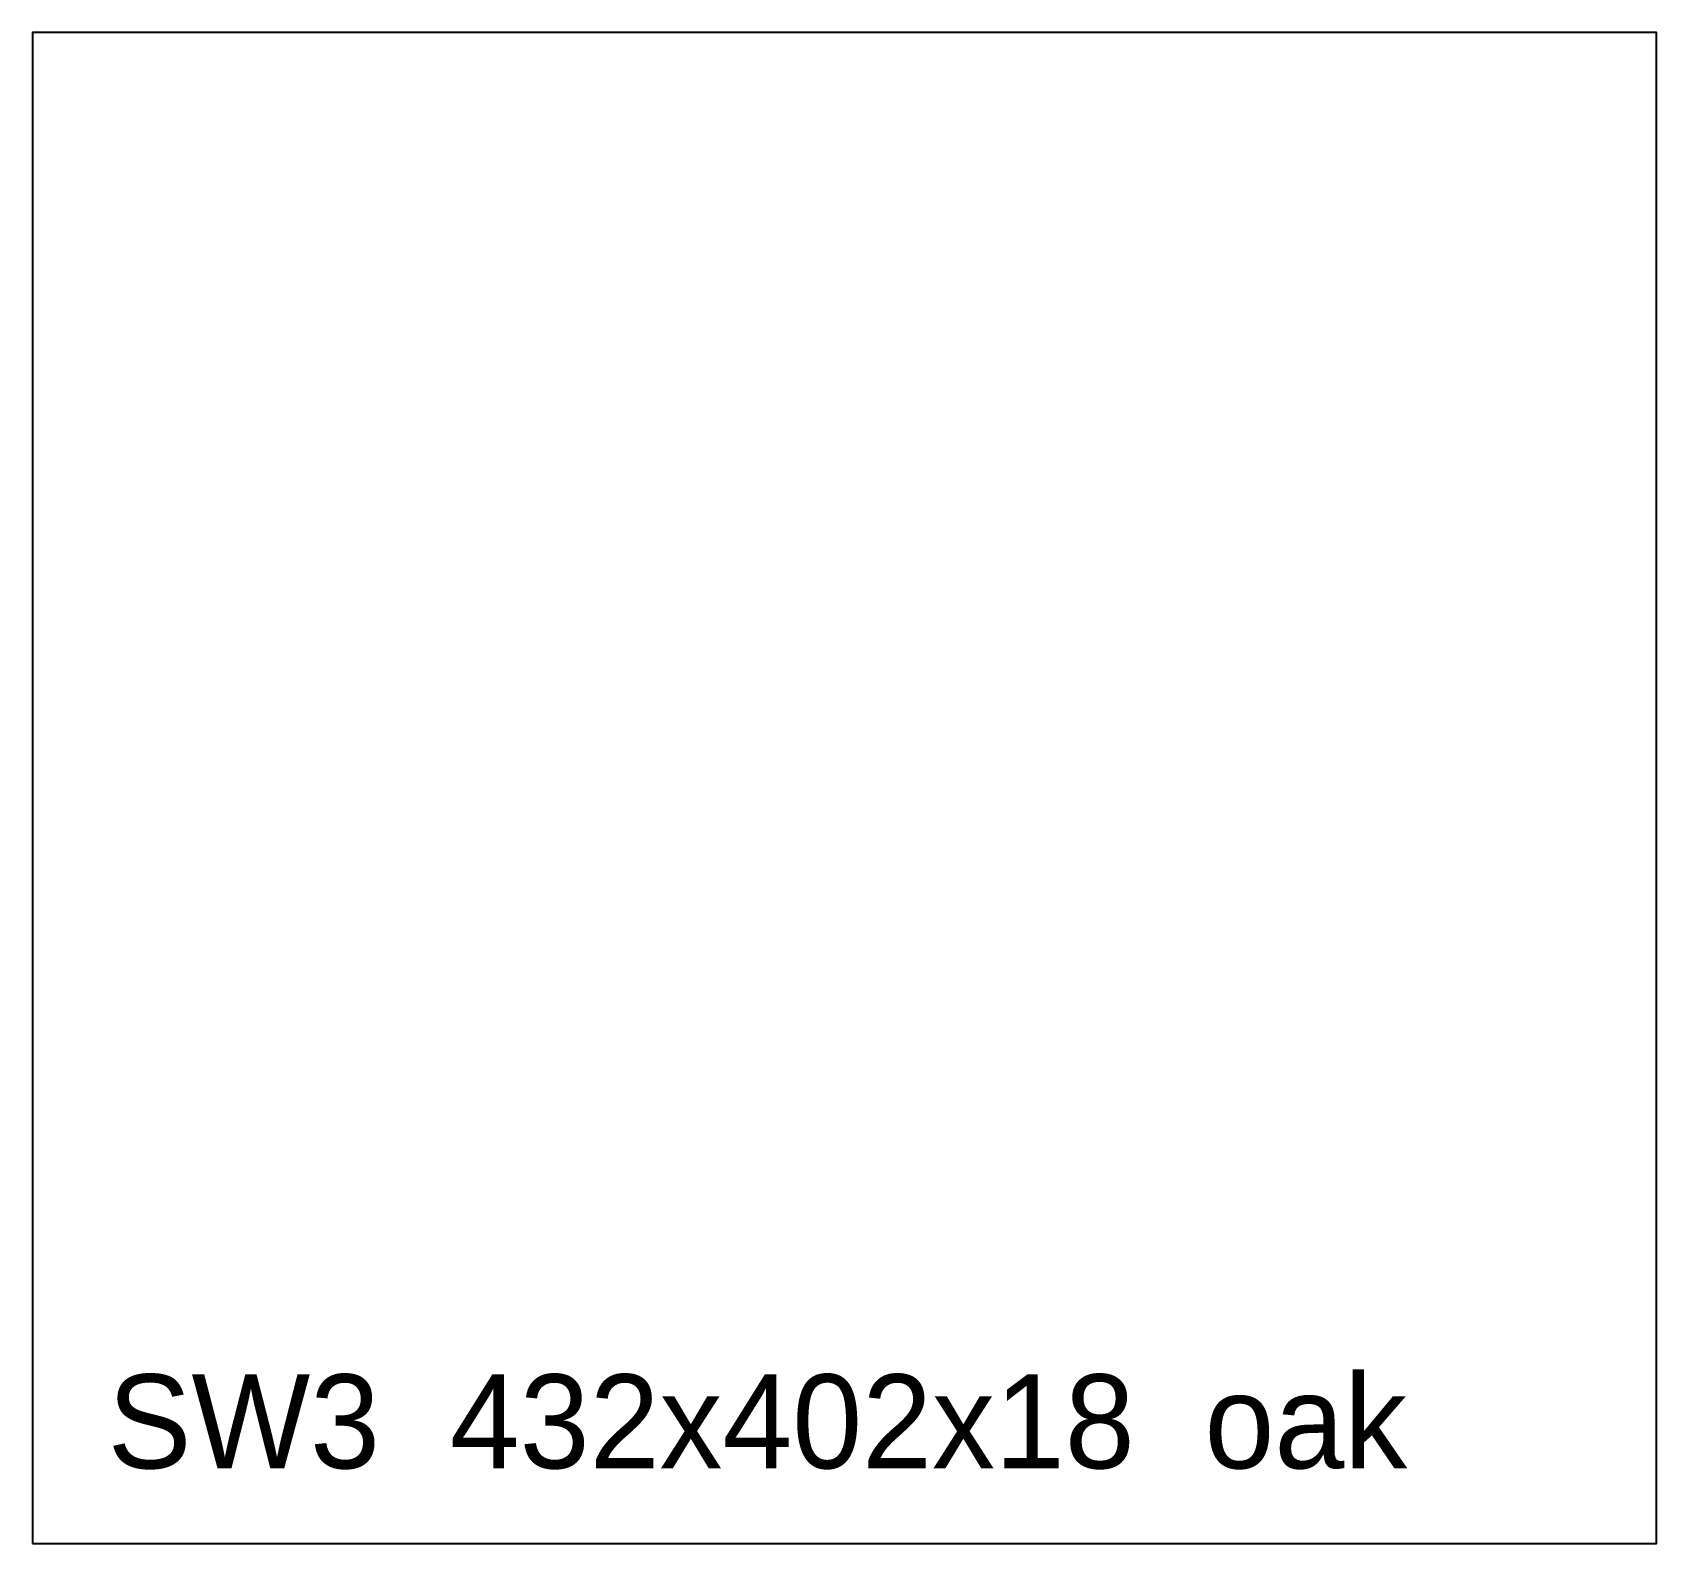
# Model space of a CAD drawing. Header units: millimetres. Extents: x 0 to 432, y 0 to 402.
import ezdxf

# ---------------------------------------------------------------- set-up
doc = ezdxf.new("R2010")
doc.units = ezdxf.units.MM
doc.layers.add('CUT', color=1, linetype='Continuous')
doc.layers.add('TEXT', color=7, linetype='Continuous')

msp = doc.modelspace()

# ---------------------------------------------------------------- linework, layer by layer
at = {"layer": 'CUT'}
msp.add_lwpolyline([(0, 0), (432, 0), (432, 402), (0, 402)], close=True, dxfattribs=at)

# ---------------------------------------------------------------- texts
at = {"layer": 'TEXT'}
msp.add_text('SW3  432x402x18  oak', height=25, dxfattribs=at).set_placement((20, 20))

doc.saveas('drawing.dxf')
